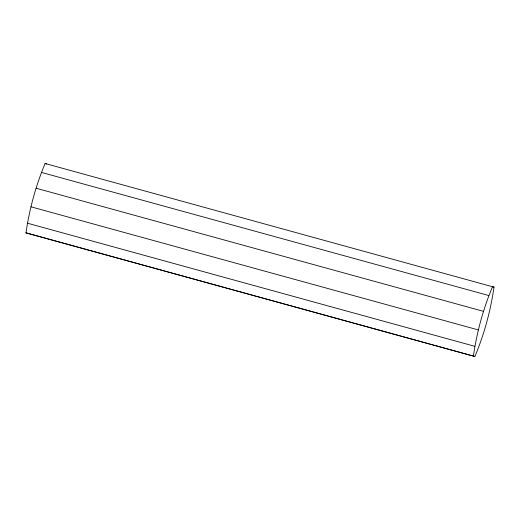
<?xml version="1.0" encoding="UTF-8"?>
<svg xmlns="http://www.w3.org/2000/svg" width="520" height="520" viewBox="0 0 520 520"><rect width="100%" height="100%" fill="white"/><g stroke="black" fill="none" stroke-linecap="round" stroke-linejoin="round"><path stroke-width="0.78" d="M26 232.863C29.387 209.118 35.822 185.62 45.117 163.501L494 287.137C490.613 310.882 484.178 334.38 474.884 356.499L26 232.863L474.884 356.499M473.428 356.012C476.814 332.261 483.249 308.763 492.544 286.65L494 287.137M41.294 172.374L488.716 295.516M36.127 188.227L483.554 311.37M31.005 206.811L478.433 329.953M27.3 223.151L474.721 346.294M45.117 163.501L46.573 163.988"/></g></svg>
